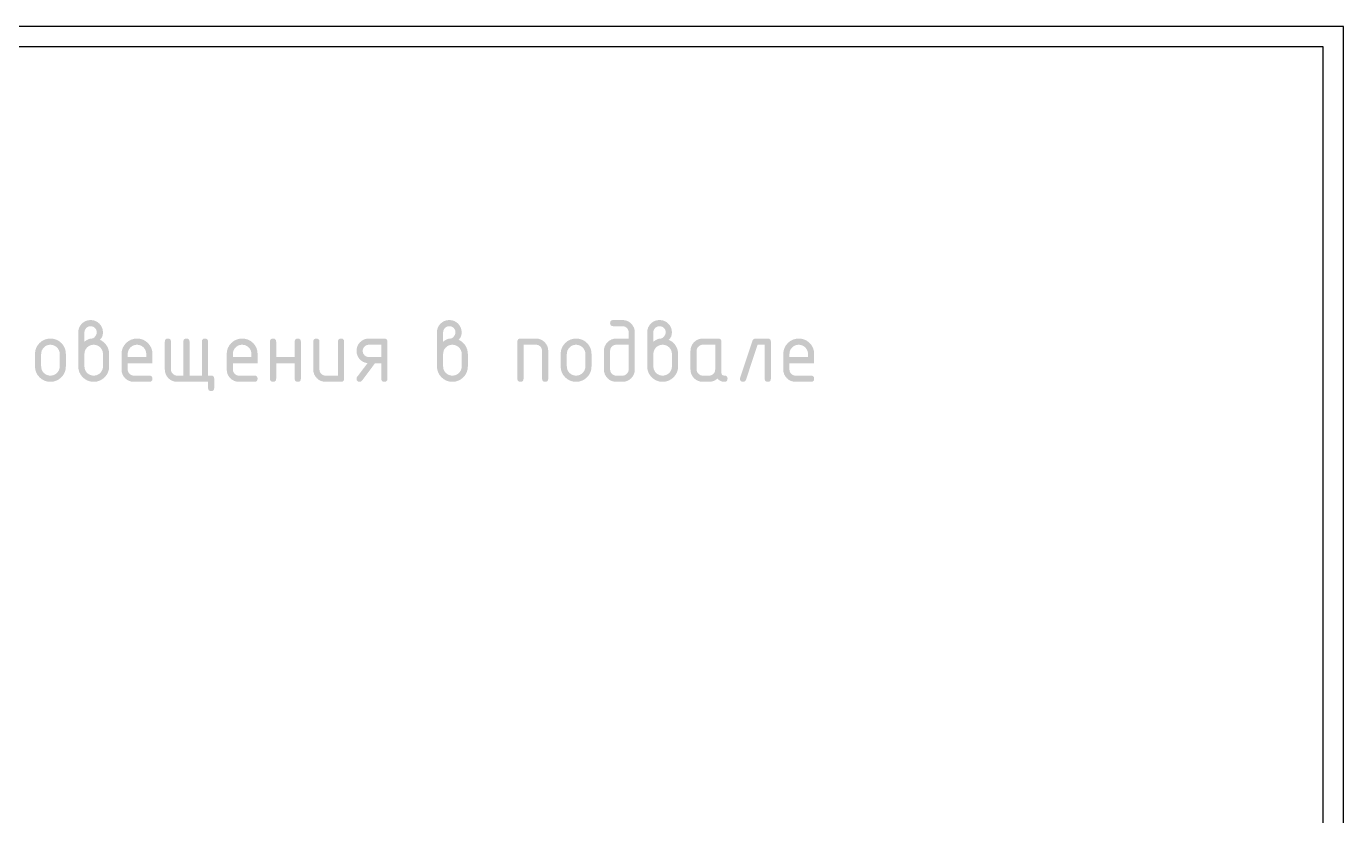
# Model space of a CAD drawing. Header units: millimetres. Extents: x 0 to 420, y 0 to 297.
# Drawn here: x 308.5 to 420.1, y 230.1 to 296.9 of the extents above; entities that cross this region are included whole.
import ezdxf

# ---------------------------------------------------------------- set-up
doc = ezdxf.new("R2010")
doc.units = ezdxf.units.MM
doc.layers.get('0').update_dxf_attribs({"linetype": 'CONTINUOUS'})

msp = doc.modelspace()

# ---------------------------------------------------------------- hatches: boundary and pattern name
at = {"true_color": 0x000007}
h = msp.add_hatch(color=0, dxfattribs=at)
h.paths.add_polyline_path([(313.465023, 270.226344), (313.627717, 270.340652), (313.783487, 270.422301), (313.932436, 270.47129), (314.074667, 270.48762), (314.154335, 270.498997), (314.231212, 270.533164), (314.305195, 270.590171), (314.376182, 270.670072), (314.476916, 270.840397), (314.510678, 271.010723), (314.501273, 271.117159), (314.473058, 271.21481), (314.426032, 271.303573), (314.360196, 271.383344), (314.280425, 271.44918), (314.191662, 271.496206), (314.094011, 271.524421), (313.987575, 271.533826), (313.882568, 271.524232), (313.78583, 271.495517), (313.69736, 271.447785), (313.617158, 271.38114), (313.550599, 271.300628), (313.503057, 271.212054), (313.474531, 271.115419), (313.465023, 271.010723)], flags=0)
h.paths.add_polyline_path([(314.771954, 270.380684), (314.942908, 270.294281), (315.095311, 270.185554), (315.229213, 270.054502), (315.344667, 269.901127), (315.437357, 269.732661), (315.503692, 269.556341), (315.543569, 269.372167), (315.556885, 269.180137), (315.556885, 268.134482), (315.532924, 267.871328), (315.461111, 267.629155), (315.341549, 267.407859), (315.174341, 267.207337), (314.973001, 267.040939), (314.751766, 266.922084), (314.510583, 266.85077), (314.249402, 266.826999), (313.986248, 266.850873), (313.744075, 266.922497), (313.52278, 267.04187), (313.322258, 267.208991), (313.15586, 267.410107), (313.037004, 267.631429), (312.965691, 267.872904), (312.941919, 268.134482), (312.941919, 271.010723), (312.960945, 271.222088), (313.018056, 271.416348), (313.113304, 271.593556), (313.246742, 271.753761), (313.407455, 271.886242), (313.584499, 271.981), (313.777872, 272.03793), (313.987575, 272.056929), (314.19894, 272.037818), (314.3932, 271.980517), (314.570407, 271.88508), (314.730613, 271.751556), (314.863094, 271.590843), (314.957852, 271.413799), (315.014782, 271.220426), (315.033781, 271.010723), (315.017366, 270.822517), (314.968187, 270.654776), (314.886349, 270.507498)], flags=0)
h.paths.add_polyline_path([(315.033781, 268.134482), (315.033781, 269.180137), (315.019519, 269.336708), (314.976731, 269.481445), (314.905417, 269.614296), (314.805578, 269.735211), (314.685267, 269.835773), (314.552502, 269.907603), (314.407231, 269.950701), (314.249402, 269.965068), (314.091177, 269.950701), (313.945614, 269.907603), (313.812762, 269.835773), (313.692675, 269.735211), (313.592922, 269.614296), (313.521798, 269.481445), (313.479199, 269.336708), (313.465023, 269.180137), (313.465023, 268.134482), (313.479199, 267.976257), (313.521798, 267.830693), (313.592922, 267.697842), (313.692675, 267.577754), (313.812762, 267.478001), (313.945614, 267.406877), (314.091177, 267.364279), (314.249402, 267.350102), (314.407231, 267.364468), (314.552502, 267.407566), (314.685267, 267.479397), (314.805578, 267.579959), (314.905417, 267.700787), (314.976731, 267.833449), (315.019519, 267.977997)], flags=0)
h = msp.add_hatch(color=0, dxfattribs=at)
h.paths.add_polyline_path([(343.833403, 270.226344), (343.996098, 270.340652), (344.151868, 270.422301), (344.300816, 270.47129), (344.443047, 270.48762), (344.522715, 270.498997), (344.599592, 270.533164), (344.673576, 270.590171), (344.744562, 270.670072), (344.845297, 270.840397), (344.879058, 271.010723), (344.869653, 271.117159), (344.841438, 271.21481), (344.794412, 271.303573), (344.728577, 271.383344), (344.648806, 271.44918), (344.560043, 271.496206), (344.462391, 271.524421), (344.355955, 271.533826), (344.250949, 271.524232), (344.15421, 271.495517), (344.06574, 271.447785), (343.985539, 271.38114), (343.918979, 271.300628), (343.871437, 271.212054), (343.842912, 271.115419), (343.833403, 271.010723)], flags=0)
h.paths.add_polyline_path([(345.140335, 270.380684), (345.311289, 270.294281), (345.463691, 270.185554), (345.597593, 270.054502), (345.713047, 269.901127), (345.805737, 269.732661), (345.872073, 269.556341), (345.91195, 269.372167), (345.925265, 269.180137), (345.925265, 268.134482), (345.901304, 267.871328), (345.829491, 267.629155), (345.709929, 267.407859), (345.542722, 267.207337), (345.341382, 267.040939), (345.120146, 266.922084), (344.878964, 266.85077), (344.617782, 266.826999), (344.354629, 266.850873), (344.112456, 266.922497), (343.89116, 267.04187), (343.690638, 267.208991), (343.52424, 267.410107), (343.405384, 267.631429), (343.334071, 267.872904), (343.3103, 268.134482), (343.3103, 271.010723), (343.329325, 271.222088), (343.386436, 271.416348), (343.481685, 271.593556), (343.615122, 271.753761), (343.775836, 271.886242), (343.952879, 271.981), (344.146252, 272.03793), (344.355955, 272.056929), (344.56732, 272.037818), (344.761581, 271.980517), (344.938788, 271.88508), (345.098993, 271.751556), (345.231475, 271.590843), (345.326232, 271.413799), (345.383162, 271.220426), (345.402162, 271.010723), (345.385746, 270.822517), (345.336567, 270.654776), (345.254729, 270.507498)], flags=0)
h.paths.add_polyline_path([(345.402162, 268.134482), (345.402162, 269.180137), (345.387899, 269.336708), (345.345111, 269.481445), (345.273798, 269.614296), (345.173959, 269.735211), (345.053647, 269.835773), (344.920882, 269.907603), (344.775611, 269.950701), (344.617782, 269.965068), (344.459558, 269.950701), (344.313994, 269.907603), (344.181142, 269.835773), (344.061055, 269.735211), (343.961302, 269.614296), (343.890178, 269.481445), (343.84758, 269.336708), (343.833403, 269.180137), (343.833403, 268.134482), (343.84758, 267.976257), (343.890178, 267.830693), (343.961302, 267.697842), (344.061055, 267.577754), (344.181142, 267.478001), (344.313994, 267.406877), (344.459558, 267.364279), (344.617782, 267.350102), (344.775611, 267.364468), (344.920882, 267.407566), (345.053647, 267.479397), (345.173959, 267.579959), (345.273798, 267.700787), (345.345111, 267.833449), (345.387899, 267.977997)], flags=0)
h = msp.add_hatch(color=0, dxfattribs=at)
h.paths.add_polyline_path([(360.061429, 271.010723), (360.061429, 267.873206), (360.042318, 267.661763), (359.985017, 267.467373), (359.889579, 267.29014), (359.756056, 267.130167), (359.595342, 266.997454), (359.418299, 266.902722), (359.224926, 266.845921), (359.015223, 266.826999), (358.492119, 266.826999), (358.280677, 266.846024), (358.086287, 266.903136), (357.909054, 266.998384), (357.749081, 267.131821), (357.616686, 267.292543), (357.522118, 267.469647), (357.465378, 267.663184), (357.446464, 267.873206), (357.446464, 269.441964), (357.46549, 269.653321), (357.522601, 269.847521), (357.617849, 270.024564), (357.751286, 270.184451), (357.912, 270.316932), (358.089043, 270.41169), (358.282416, 270.46862), (358.492119, 270.48762), (359.538326, 270.48762), (359.538326, 271.010723), (359.528921, 271.117159), (359.500706, 271.21481), (359.45368, 271.303573), (359.387844, 271.383344), (359.308073, 271.44918), (359.21931, 271.496206), (359.121659, 271.524421), (359.015223, 271.533826), (358.230843, 271.533826), (358.116535, 271.550156), (358.034886, 271.599145), (357.985897, 271.680794), (357.969567, 271.795102), (357.985897, 271.909497), (358.034886, 271.991335), (358.116535, 272.040514), (358.230843, 272.056929), (359.015223, 272.056929), (359.226588, 272.037818), (359.420848, 271.980517), (359.598055, 271.88508), (359.758261, 271.751556), (359.890742, 271.590843), (359.985499, 271.413799), (360.04243, 271.220426)], flags=0)
h.paths.add_polyline_path([(359.538326, 267.873206), (359.538326, 269.965068), (358.492119, 269.965068), (358.387113, 269.955473), (358.290375, 269.926758), (358.201905, 269.879026), (358.121703, 269.812381), (358.055143, 269.731869), (358.007601, 269.643296), (357.979076, 269.546661), (357.969567, 269.441964), (357.969567, 267.873206), (357.979188, 267.769543), (358.008083, 267.673528), (358.056306, 267.585161), (358.123908, 267.504443), (358.204618, 267.436841), (358.292924, 267.388618), (358.388775, 267.359723), (358.492119, 267.350102), (359.015223, 267.350102), (359.119919, 267.359611), (359.216554, 267.388136), (359.305127, 267.435678), (359.385639, 267.502238), (359.452285, 267.582526), (359.500017, 267.671185), (359.528731, 267.768113)], flags=0)
h = msp.add_hatch(color=0, dxfattribs=at)
h.paths.add_polyline_path([(361.633596, 270.226344), (361.796291, 270.340652), (361.952061, 270.422301), (362.101009, 270.47129), (362.24324, 270.48762), (362.322908, 270.498997), (362.399785, 270.533164), (362.473769, 270.590171), (362.544755, 270.670072), (362.64549, 270.840397), (362.679251, 271.010723), (362.669846, 271.117159), (362.641631, 271.21481), (362.594605, 271.303573), (362.52877, 271.383344), (362.448998, 271.44918), (362.360236, 271.496206), (362.262584, 271.524421), (362.156148, 271.533826), (362.051142, 271.524232), (361.954403, 271.495517), (361.865933, 271.447785), (361.785731, 271.38114), (361.719172, 271.300628), (361.67163, 271.212054), (361.643105, 271.115419), (361.633596, 271.010723)], flags=0)
h.paths.add_polyline_path([(362.940527, 270.380684), (363.111482, 270.294281), (363.263884, 270.185554), (363.397786, 270.054502), (363.51324, 269.901127), (363.60593, 269.732661), (363.672266, 269.556341), (363.712143, 269.372167), (363.725458, 269.180137), (363.725458, 268.134482), (363.701497, 267.871328), (363.629684, 267.629155), (363.510122, 267.407859), (363.342915, 267.207337), (363.141575, 267.040939), (362.920339, 266.922084), (362.679157, 266.85077), (362.417975, 266.826999), (362.154822, 266.850873), (361.912649, 266.922497), (361.691353, 267.04187), (361.490831, 267.208991), (361.324433, 267.410107), (361.205577, 267.631429), (361.134264, 267.872904), (361.110493, 268.134482), (361.110493, 271.010723), (361.129518, 271.222088), (361.186629, 271.416348), (361.281878, 271.593556), (361.415315, 271.753761), (361.576029, 271.886242), (361.753072, 271.981), (361.946445, 272.03793), (362.156148, 272.056929), (362.367513, 272.037818), (362.561774, 271.980517), (362.738981, 271.88508), (362.899186, 271.751556), (363.031667, 271.590843), (363.126425, 271.413799), (363.183355, 271.220426), (363.202355, 271.010723), (363.185939, 270.822517), (363.13676, 270.654776), (363.054922, 270.507498)], flags=0)
h.paths.add_polyline_path([(363.202355, 268.134482), (363.202355, 269.180137), (363.188092, 269.336708), (363.145304, 269.481445), (363.07399, 269.614296), (362.974152, 269.735211), (362.85384, 269.835773), (362.721075, 269.907603), (362.575804, 269.950701), (362.417975, 269.965068), (362.259751, 269.950701), (362.114187, 269.907603), (361.981335, 269.835773), (361.861248, 269.735211), (361.761495, 269.614296), (361.690371, 269.481445), (361.647773, 269.336708), (361.633596, 269.180137), (361.633596, 268.134482), (361.647773, 267.976257), (361.690371, 267.830693), (361.761495, 267.697842), (361.861248, 267.577754), (361.981335, 267.478001), (362.114187, 267.406877), (362.259751, 267.364279), (362.417975, 267.350102), (362.575804, 267.364468), (362.721075, 267.407566), (362.85384, 267.479397), (362.974152, 267.579959), (363.07399, 267.700787), (363.145304, 267.833449), (363.188092, 267.977997)], flags=0)
h = msp.add_hatch(color=0, dxfattribs=at)
h.paths.add_polyline_path([(309.277891, 268.134482), (309.277891, 269.180137), (309.301765, 269.441396), (309.373389, 269.682707), (309.492761, 269.903969), (309.659883, 270.105076), (309.860999, 270.272284), (310.08232, 270.391846), (310.323796, 270.463659), (310.585373, 270.48762), (310.849871, 270.463952), (311.092767, 270.392948), (311.314166, 270.274609), (311.514171, 270.108935), (311.679846, 269.90893), (311.798185, 269.687531), (311.869188, 269.444634), (311.892856, 269.180137), (311.892856, 268.134482), (311.868895, 267.872904), (311.797082, 267.631429), (311.67752, 267.410107), (311.510313, 267.208991), (311.308973, 267.04187), (311.087737, 266.922497), (310.846555, 266.850873), (310.585373, 266.826999), (310.323796, 266.850873), (310.08232, 266.922497), (309.860999, 267.04187), (309.659883, 267.208991), (309.492761, 267.410107), (309.373389, 267.631429), (309.301765, 267.872904)], flags=0)
h.paths.add_polyline_path([(311.369753, 268.134482), (311.369753, 269.180137), (311.355387, 269.336708), (311.312288, 269.481445), (311.240458, 269.614296), (311.139896, 269.735211), (311.01899, 269.835773), (310.886199, 269.907603), (310.741626, 269.950701), (310.585373, 269.965068), (310.42857, 269.950701), (310.283859, 269.907603), (310.151136, 269.835773), (310.0303, 269.735211), (309.929823, 269.614296), (309.858183, 269.481445), (309.815274, 269.336708), (309.800994, 269.180137), (309.800994, 268.134482), (309.815171, 267.976257), (309.857769, 267.830693), (309.928893, 267.697842), (310.028646, 267.577754), (310.148733, 267.478001), (310.281585, 267.406877), (310.427149, 267.364279), (310.585373, 267.350102), (310.741626, 267.364468), (310.886199, 267.407566), (311.01899, 267.479397), (311.139896, 267.579959), (311.240458, 267.700787), (311.312288, 267.833449), (311.355387, 267.977997)], flags=0)
h = msp.add_hatch(color=0, dxfattribs=at)
h.paths.add_polyline_path([(317.913431, 269.965068), (317.756627, 269.950701), (317.611916, 269.907603), (317.479194, 269.835773), (317.358357, 269.735211), (317.257881, 269.614296), (317.18624, 269.481445), (317.143331, 269.336708), (317.129052, 269.180137), (317.129052, 268.918861), (318.69781, 268.918861), (318.69781, 269.180137), (318.683444, 269.336708), (318.640346, 269.481445), (318.568516, 269.614296), (318.467953, 269.735211), (318.347048, 269.835773), (318.214257, 269.907603), (318.069683, 269.950701)], flags=0)
h.paths.add_polyline_path([(317.129052, 268.395758), (317.129052, 267.873206), (317.138672, 267.769543), (317.167568, 267.673528), (317.21579, 267.585161), (317.283392, 267.504443), (317.364102, 267.436841), (317.452408, 267.388618), (317.548259, 267.359723), (317.651604, 267.350102), (318.959086, 267.350102), (319.073481, 267.333686), (319.155319, 267.284508), (319.204498, 267.202669), (319.220914, 267.088275), (319.204498, 266.973967), (319.155319, 266.892318), (319.073481, 266.843329), (318.959086, 266.826999), (317.651604, 266.826999), (317.440161, 266.845921), (317.245771, 266.902722), (317.068538, 266.997454), (316.908565, 267.130167), (316.77617, 267.29014), (316.681603, 267.467373), (316.624862, 267.661763), (316.605948, 267.873206), (316.605948, 269.180137), (316.629823, 269.441396), (316.701446, 269.682707), (316.820819, 269.903969), (316.98794, 270.105076), (317.189056, 270.272284), (317.410378, 270.391846), (317.651853, 270.463659), (317.913431, 270.48762), (318.177928, 270.463952), (318.420825, 270.392948), (318.642224, 270.274609), (318.842229, 270.108935), (319.007903, 269.90893), (319.126242, 269.687531), (319.197246, 269.444634), (319.220914, 269.180137), (319.220914, 268.395758)], flags=0)
for points in [[(323.930598, 266.826999), (321.315632, 266.826999), (321.10419, 266.846024), (320.9098, 266.903136), (320.732567, 266.998384), (320.572594, 267.131821), (320.440199, 267.292543), (320.345631, 267.469647), (320.288891, 267.663184), (320.269977, 267.873206), (320.269977, 270.226344), (320.286307, 270.340652), (320.335296, 270.422301), (320.416945, 270.47129), (320.531253, 270.48762), (320.645647, 270.47129), (320.727486, 270.422301), (320.776664, 270.340652), (320.79308, 270.226344), (320.79308, 267.873206), (320.802701, 267.769543), (320.831596, 267.673528), (320.879819, 267.585161), (320.947421, 267.504443), (321.028131, 267.436841), (321.116437, 267.388618), (321.212288, 267.359723), (321.315632, 267.350102), (321.838736, 267.350102), (321.838736, 270.226344), (321.855065, 270.340652), (321.904055, 270.422301), (321.985703, 270.47129), (322.100012, 270.48762), (322.214406, 270.47129), (322.296244, 270.422301), (322.345423, 270.340652), (322.361839, 270.226344), (322.361839, 267.350102), (323.407494, 267.350102), (323.407494, 270.226344), (323.423833, 270.340652), (323.472882, 270.422301), (323.554695, 270.47129), (323.669322, 270.48762), (323.78363, 270.47129), (323.865279, 270.422301), (323.914268, 270.340652), (323.930598, 270.226344), (323.930598, 267.350102), (324.191874, 267.350102), (324.306268, 267.333686), (324.388106, 267.284508), (324.437285, 267.202669), (324.453701, 267.088275), (324.453701, 266.303896), (324.437285, 266.189587), (324.388106, 266.107939), (324.306268, 266.058949), (324.191874, 266.04262), (324.077565, 266.058949), (323.995917, 266.107939), (323.946927, 266.189587), (323.930598, 266.303896)], [(329.697239, 268.395758), (329.697239, 267.088275), (329.680823, 266.973967), (329.631644, 266.892318), (329.549806, 266.843329), (329.435412, 266.826999), (329.321103, 266.843329), (329.239455, 266.892318), (329.190465, 266.973967), (329.174136, 267.088275), (329.174136, 270.226344), (329.190465, 270.340652), (329.239455, 270.422301), (329.321103, 270.47129), (329.435412, 270.48762), (329.549806, 270.47129), (329.631644, 270.422301), (329.680823, 270.340652), (329.697239, 270.226344), (329.697239, 268.918861), (331.265998, 268.918861), (331.265998, 270.226344), (331.282327, 270.340652), (331.331317, 270.422301), (331.412965, 270.47129), (331.527274, 270.48762), (331.641668, 270.47129), (331.723506, 270.422301), (331.772685, 270.340652), (331.789101, 270.226344), (331.789101, 267.088275), (331.772685, 266.973967), (331.723506, 266.892318), (331.641668, 266.843329), (331.527274, 266.826999), (331.412965, 266.843329), (331.331317, 266.892318), (331.282327, 266.973967), (331.265998, 267.088275), (331.265998, 268.395758)], [(335.45313, 270.226344), (335.45313, 267.088275), (335.436714, 266.973967), (335.387535, 266.892318), (335.305697, 266.843329), (335.191302, 266.826999), (333.88382, 266.826999), (333.672377, 266.845921), (333.477987, 266.902722), (333.300755, 266.997454), (333.140782, 267.130167), (333.008387, 267.29014), (332.913819, 267.467373), (332.857078, 267.661763), (332.838164, 267.873206), (332.838164, 270.226344), (332.854494, 270.340652), (332.903483, 270.422301), (332.985132, 270.47129), (333.09944, 270.48762), (333.213835, 270.47129), (333.295673, 270.422301), (333.344852, 270.340652), (333.361268, 270.226344), (333.361268, 267.873206), (333.370888, 267.769543), (333.399784, 267.673528), (333.448007, 267.585161), (333.515608, 267.504443), (333.596318, 267.436841), (333.684624, 267.388618), (333.780475, 267.359723), (333.88382, 267.350102), (334.930026, 267.350102), (334.930026, 270.226344), (334.946356, 270.340652), (334.995345, 270.422301), (335.076994, 270.47129), (335.191302, 270.48762), (335.305697, 270.47129), (335.387535, 270.422301), (335.436714, 270.340652)], [(350.118406, 267.088275), (350.118406, 270.226344), (350.134736, 270.340652), (350.183725, 270.422301), (350.265374, 270.47129), (350.379683, 270.48762), (351.687165, 270.48762), (351.896868, 270.468508), (352.090241, 270.411207), (352.267285, 270.31577), (352.427998, 270.182246), (352.561522, 270.021541), (352.65696, 269.844558), (352.71426, 269.651349), (352.733372, 269.441964), (352.733372, 267.088275), (352.716956, 266.973967), (352.667777, 266.892318), (352.585939, 266.843329), (352.471544, 266.826999), (352.357236, 266.843329), (352.275587, 266.892318), (352.226598, 266.973967), (352.210268, 267.088275), (352.210268, 269.441964), (352.200863, 269.548314), (352.172648, 269.645776), (352.125622, 269.734349), (352.059787, 269.814035), (351.980015, 269.879956), (351.891253, 269.927171), (351.793601, 269.955576), (351.687165, 269.965068), (350.64151, 269.965068), (350.64151, 267.088275), (350.625094, 266.973967), (350.575915, 266.892318), (350.494077, 266.843329), (350.379683, 266.826999), (350.265374, 266.843329), (350.183725, 266.892318), (350.134736, 266.973967)], [(370.274108, 270.48762), (371.319763, 270.48762), (371.434158, 270.47129), (371.515996, 270.422301), (371.565175, 270.340652), (371.581591, 270.226344), (371.581591, 267.088275), (371.565175, 266.973967), (371.515996, 266.892318), (371.434158, 266.843329), (371.319763, 266.826999), (371.205455, 266.843329), (371.123806, 266.892318), (371.074817, 266.973967), (371.058487, 267.088275), (371.058487, 269.965068), (370.459868, 269.965068), (369.473743, 267.005041), (369.436028, 266.926993), (369.382448, 266.871372), (369.313056, 266.838075), (369.227901, 266.826999), (369.113593, 266.843553), (369.031944, 266.893283), (368.982955, 266.976292), (368.966625, 267.092685), (368.978201, 267.171508), (370.012281, 270.273748), (370.055362, 270.367162), (370.113429, 270.434014), (370.186379, 270.474201)]]:
    msp.add_hatch(color=0, dxfattribs=at).paths.add_polyline_path(points, flags=0)
h = msp.add_hatch(color=0, dxfattribs=at)
h.paths.add_polyline_path([(326.817589, 269.965068), (326.660786, 269.950701), (326.516075, 269.907603), (326.383352, 269.835773), (326.262516, 269.735211), (326.162039, 269.614296), (326.090399, 269.481445), (326.04749, 269.336708), (326.03321, 269.180137), (326.03321, 268.918861), (327.601969, 268.918861), (327.601969, 269.180137), (327.587603, 269.336708), (327.544505, 269.481445), (327.472674, 269.614296), (327.372112, 269.735211), (327.251206, 269.835773), (327.118415, 269.907603), (326.973842, 269.950701)], flags=0)
h.paths.add_polyline_path([(326.03321, 268.395758), (326.03321, 267.873206), (326.042831, 267.769543), (326.071726, 267.673528), (326.119949, 267.585161), (326.18755, 267.504443), (326.26826, 267.436841), (326.356567, 267.388618), (326.452418, 267.359723), (326.555762, 267.350102), (327.863245, 267.350102), (327.977639, 267.333686), (328.059477, 267.284508), (328.108656, 267.202669), (328.125072, 267.088275), (328.108656, 266.973967), (328.059477, 266.892318), (327.977639, 266.843329), (327.863245, 266.826999), (326.555762, 266.826999), (326.344319, 266.845921), (326.14993, 266.902722), (325.972697, 266.997454), (325.812724, 267.130167), (325.680329, 267.29014), (325.585761, 267.467373), (325.52902, 267.661763), (325.510107, 267.873206), (325.510107, 269.180137), (325.533981, 269.441396), (325.605605, 269.682707), (325.724977, 269.903969), (325.892099, 270.105076), (326.093215, 270.272284), (326.314537, 270.391846), (326.556012, 270.463659), (326.817589, 270.48762), (327.082087, 270.463952), (327.324983, 270.392948), (327.546382, 270.274609), (327.746387, 270.108935), (327.912062, 269.90893), (328.030401, 269.687531), (328.101404, 269.444634), (328.125072, 269.180137), (328.125072, 268.395758)], flags=0)
h = msp.add_hatch(color=0, dxfattribs=at)
h.paths.add_polyline_path([(337.433196, 268.404026), (337.239831, 268.44299), (337.064088, 268.512753), (336.906019, 268.613315), (336.765674, 268.744677), (336.650324, 268.898044), (336.567994, 269.065415), (336.518635, 269.246739), (336.502193, 269.441964), (336.521107, 269.653321), (336.577847, 269.847521), (336.672415, 270.024564), (336.80481, 270.184451), (336.964783, 270.316932), (337.142016, 270.41169), (337.336406, 270.46862), (337.547849, 270.48762), (338.855331, 270.48762), (338.969726, 270.47129), (339.051564, 270.422301), (339.100743, 270.340652), (339.117158, 270.226344), (339.117158, 267.088275), (339.100743, 266.973967), (339.051564, 266.892318), (338.969726, 266.843329), (338.855331, 266.826999), (338.741023, 266.843329), (338.659374, 266.892318), (338.610385, 266.973967), (338.594055, 267.088275), (338.594055, 268.395758), (338.063235, 268.395758), (336.973482, 266.933935), (336.881291, 266.853595), (336.763469, 266.826999), (336.649161, 266.843329), (336.567512, 266.892318), (336.518523, 266.973967), (336.502193, 267.088275), (336.515009, 267.173438), (336.553456, 267.247025)], flags=0)
h.paths.add_polyline_path([(337.025296, 269.441964), (337.034917, 269.338611), (337.063813, 269.2427), (337.112035, 269.15423), (337.179637, 269.073201), (337.260347, 269.0056), (337.348653, 268.957377), (337.444504, 268.928481), (337.547849, 268.918861), (338.594055, 268.918861), (338.594055, 269.965068), (337.547849, 269.965068), (337.442842, 269.955473), (337.346104, 269.926758), (337.257634, 269.879026), (337.177432, 269.812381), (337.110873, 269.731869), (337.06333, 269.643296), (337.034805, 269.546661)], flags=0)
h = msp.add_hatch(color=0, dxfattribs=at)
h.paths.add_polyline_path([(353.782435, 268.134482), (353.782435, 269.180137), (353.80631, 269.441396), (353.877933, 269.682707), (353.997306, 269.903969), (354.164427, 270.105076), (354.365543, 270.272284), (354.586865, 270.391846), (354.82834, 270.463659), (355.089918, 270.48762), (355.354415, 270.463952), (355.597312, 270.392948), (355.818711, 270.274609), (356.018716, 270.108935), (356.18439, 269.90893), (356.302729, 269.687531), (356.373733, 269.444634), (356.397401, 269.180137), (356.397401, 268.134482), (356.37344, 267.872904), (356.301627, 267.631429), (356.182065, 267.410107), (356.014857, 267.208991), (355.813517, 267.04187), (355.592282, 266.922497), (355.351099, 266.850873), (355.089918, 266.826999), (354.82834, 266.850873), (354.586865, 266.922497), (354.365543, 267.04187), (354.164427, 267.208991), (353.997306, 267.410107), (353.877933, 267.631429), (353.80631, 267.872904)], flags=0)
h.paths.add_polyline_path([(355.874297, 268.134482), (355.874297, 269.180137), (355.859931, 269.336708), (355.816833, 269.481445), (355.745003, 269.614296), (355.64444, 269.735211), (355.523535, 269.835773), (355.390744, 269.907603), (355.24617, 269.950701), (355.089918, 269.965068), (354.933114, 269.950701), (354.788403, 269.907603), (354.655681, 269.835773), (354.534844, 269.735211), (354.434368, 269.614296), (354.362727, 269.481445), (354.319818, 269.336708), (354.305539, 269.180137), (354.305539, 268.134482), (354.319715, 267.976257), (354.362314, 267.830693), (354.433438, 267.697842), (354.53319, 267.577754), (354.653278, 267.478001), (354.786129, 267.406877), (354.931693, 267.364279), (355.089918, 267.350102), (355.24617, 267.364468), (355.390744, 267.407566), (355.523535, 267.479397), (355.64444, 267.579959), (355.745003, 267.700787), (355.816833, 267.833449), (355.859931, 267.977997)], flags=0)
h = msp.add_hatch(color=0, dxfattribs=at)
h.paths.add_polyline_path([(366.866384, 269.965068), (365.820177, 269.965068), (365.71517, 269.955473), (365.618432, 269.926758), (365.529962, 269.879026), (365.44976, 269.812381), (365.383201, 269.731869), (365.335659, 269.643296), (365.307133, 269.546661), (365.297625, 269.441964), (365.297625, 267.873206), (365.307245, 267.769543), (365.336141, 267.673528), (365.384364, 267.585161), (365.451965, 267.504443), (365.532675, 267.436841), (365.620981, 267.388618), (365.716833, 267.359723), (365.820177, 267.350102), (366.34328, 267.350102), (366.447977, 267.359611), (366.544612, 267.388136), (366.633185, 267.435678), (366.713697, 267.502238), (366.780342, 267.582526), (366.828074, 267.671185), (366.856789, 267.768113), (366.866384, 267.873206)], flags=0)
h.paths.add_polyline_path([(367.912039, 267.088275), (367.895709, 266.973967), (367.84672, 266.892318), (367.765071, 266.843329), (367.650763, 266.826999), (367.476622, 266.844276), (367.318862, 266.896176), (367.177536, 266.982803), (367.052694, 267.10426), (366.899835, 266.982803), (366.730647, 266.896176), (366.545128, 266.844276), (366.34328, 266.826999), (365.820177, 266.826999), (365.608734, 266.845921), (365.414345, 266.902722), (365.237112, 266.997454), (365.077139, 267.130167), (364.944744, 267.29014), (364.850176, 267.467373), (364.793435, 267.661763), (364.774522, 267.873206), (364.774522, 269.441964), (364.793435, 269.653321), (364.850176, 269.847521), (364.944744, 270.024564), (365.077139, 270.184451), (365.237112, 270.316932), (365.414345, 270.41169), (365.608734, 270.46862), (365.820177, 270.48762), (367.12766, 270.48762), (367.242054, 270.47129), (367.323892, 270.422301), (367.373071, 270.340652), (367.389487, 270.226344), (367.389487, 267.611378), (367.405817, 267.49707), (367.454806, 267.415421), (367.536455, 267.366432), (367.650763, 267.350102), (367.765071, 267.333686), (367.84672, 267.284508), (367.895709, 267.202669)], flags=0)
h = msp.add_hatch(color=0, dxfattribs=at)
h.paths.add_polyline_path([(373.938137, 269.965068), (373.781333, 269.950701), (373.636622, 269.907603), (373.5039, 269.835773), (373.383063, 269.735211), (373.282587, 269.614296), (373.210946, 269.481445), (373.168037, 269.336708), (373.153757, 269.180137), (373.153757, 268.918861), (374.722516, 268.918861), (374.722516, 269.180137), (374.70815, 269.336708), (374.665052, 269.481445), (374.593222, 269.614296), (374.492659, 269.735211), (374.371754, 269.835773), (374.238963, 269.907603), (374.094389, 269.950701)], flags=0)
h.paths.add_polyline_path([(373.153757, 268.395758), (373.153757, 267.873206), (373.163378, 267.769543), (373.192274, 267.673528), (373.240496, 267.585161), (373.308098, 267.504443), (373.388808, 267.436841), (373.477114, 267.388618), (373.572965, 267.359723), (373.67631, 267.350102), (374.983792, 267.350102), (375.098187, 267.333686), (375.180025, 267.284508), (375.229204, 267.202669), (375.245619, 267.088275), (375.229204, 266.973967), (375.180025, 266.892318), (375.098187, 266.843329), (374.983792, 266.826999), (373.67631, 266.826999), (373.464867, 266.845921), (373.270477, 266.902722), (373.093244, 266.997454), (372.933271, 267.130167), (372.800876, 267.29014), (372.706308, 267.467373), (372.649568, 267.661763), (372.630654, 267.873206), (372.630654, 269.180137), (372.654529, 269.441396), (372.726152, 269.682707), (372.845525, 269.903969), (373.012646, 270.105076), (373.213762, 270.272284), (373.435084, 270.391846), (373.676559, 270.463659), (373.938137, 270.48762), (374.202634, 270.463952), (374.44553, 270.392948), (374.66693, 270.274609), (374.866935, 270.108935), (375.032609, 269.90893), (375.150948, 269.687531), (375.221952, 269.444634), (375.245619, 269.180137), (375.245619, 268.395758)], flags=0)

# ---------------------------------------------------------------- linework, layer by layer
at = {"color": 0, "true_color": 0x000007}
for points in [[(0.211667, 0), (420.073667, 0), (420.073667, 296.926), (0.211667, 296.926)], [(7.239, 1.735667), (418.338, 1.735667), (418.338, 295.190333), (7.239, 295.190333)]]:
    msp.add_lwpolyline(points, close=True, dxfattribs=at)

doc.saveas('drawing.dxf')
